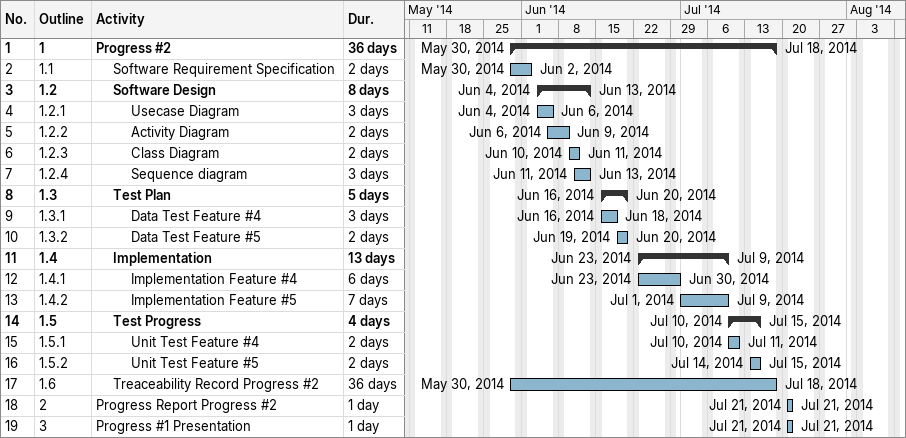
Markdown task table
| ID | WBS | Task | Duration | Start | Finish |
|---|---|---|---|---|---|
| 1 | 1 | **Progress #2** | 36d | 2014-05-30 | 2014-07-18 |
| 2 | 1.1 | Software Requirement Specification | 2d | 2014-05-30 | 2014-06-02 |
| 3 | 1.2 | **Software Design** | 8d | 2014-06-04 | 2014-06-13 |
| 4 | 1.2.1 | Usecase Diagram | 3d | 2014-06-04 | 2014-06-06 |
| 5 | 1.2.2 | Activity Diagram | 2d | 2014-06-06 | 2014-06-09 |
| 6 | 1.2.3 | Class Diagram | 2d | 2014-06-10 | 2014-06-11 |
| 7 | 1.2.4 | Sequence diagram | 3d | 2014-06-11 | 2014-06-13 |
| 8 | 1.3 | **Test Plan** | 5d | 2014-06-16 | 2014-06-20 |
| 9 | 1.3.1 | Data Test Feature #4 | 3d | 2014-06-16 | 2014-06-18 |
| 10 | 1.3.2 | Data Test Feature #5 | 2d | 2014-06-19 | 2014-06-20 |
| 11 | 1.4 | **Implementation** | 13d | 2014-06-23 | 2014-07-09 |
| 12 | 1.4.1 | Implementation Feature #4 | 6d | 2014-06-23 | 2014-06-30 |
| 13 | 1.4.2 | Implementation Feature #5 | 7d | 2014-07-01 | 2014-07-09 |
| 14 | 1.5 | **Test Progress** | 4d | 2014-07-10 | 2014-07-15 |
| 15 | 1.5.1 | Unit Test Feature #4 | 2d | 2014-07-10 | 2014-07-11 |
| 16 | 1.5.2 | Unit Test Feature #5 | 2d | 2014-07-14 | 2014-07-15 |
| 17 | 1.6 | Treaceability Record Progress #2 | 36d | 2014-05-30 | 2014-07-18 |
| 18 | 2 | Progress Report Progress #2 | 1d | 2014-07-21 | 2014-07-21 |
| 19 | 3 | Progress #1 Presentation | 1d | 2014-07-21 | 2014-07-21 |
